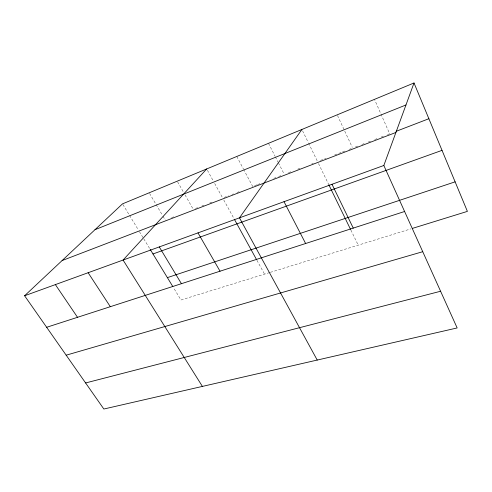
<?xml version="1.0" encoding="UTF-8"?>
<svg xmlns="http://www.w3.org/2000/svg" width="492" height="492" viewBox="0 0 492 492"><rect width="100%" height="100%" fill="white"/><g stroke="black" fill="none" stroke-linecap="round" stroke-linejoin="round"><path stroke-width="0.37" stroke-dasharray="2.46 1.84" d="M171.579 217.667L173.676 216.861M195.416 208.503L197.569 207.673M201.874 206.019L204.026 205.195M209.764 202.987L211.917 202.157M224.106 197.47L228.393 195.822M231.966 194.445L233.399 193.897M236.972 192.526L239.112 191.702M256.904 184.857L252.691 186.48L243.86 169.808M257.605 184.592L260.409 183.51M273.743 178.381L275.846 177.575M278.65 176.493L280.76 175.687M288.509 172.704L292.051 171.345M297.709 169.168L299.831 168.35M311.86 163.725L313.281 163.178M320.39 160.447L323.97 159.07M324.683 158.793L326.116 158.246M334.708 154.937L341.866 152.188M342.586 151.911L346.165 150.534M349.025 149.433L352.604 148.055M355.458 146.96L359.019 145.589M361.872 144.494L365.433 143.123M368.287 142.028L371.847 140.657M374.701 139.562L378.262 138.19M381.115 137.096L384.676 135.724M387.53 134.624L389.67 133.806L374.498 99.359M269.616 272.568L180.982 299.991L173.596 287.851M270.342 272.347L410.888 228.866M122.902 204.506L129.187 214.838M129.581 215.484L138.227 229.696M139.414 231.658L143.406 238.214M143.805 238.872L150.189 249.364M149.568 193.442L162.6 215.539M162.981 216.191L165.281 220.09M177.587 181.825L183.559 192.304M185.053 194.924L193.27 209.328M207.415 170.269L213.227 180.841M214.684 183.485L222.679 198.018M223.774 200.01L233.983 218.577M256.929 260.293L264.542 274.136M236.793 156.468L243.503 169.137M268.491 143.32L275.003 156.13M275.348 156.807L278.091 162.2M278.435 162.877L284.265 174.334M302.568 130.829L308.22 142.434M308.552 143.117L317.192 160.866M318.515 163.578L328.416 183.916M350.888 230.078L358.225 245.157M337.512 115.528L352.284 147.366"/><path stroke-width="0.74" d="M383.834 165.484L414.012 82.976L122.508 203.86L24.6 295.766L103.843 409.024L457.154 327.949L383.834 165.484L24.6 295.766M301.904 129.464L239.469 217.839L317.223 360.064M206.689 168.953L123.074 260.053L202.403 386.411M94.993 229.69L405.968 104.974M396.085 131.339L428.876 118.726M62.09 260.569L395.912 132.465M152.981 253.958L442.031 150.355M167.378 277.629L455.118 181.843M46.654 327.291L404.596 211.492M412.339 228.417L467.4 211.382L414.012 82.976M66.174 355.187L422.745 251.701M85.602 382.961L440.592 291.252M55.375 284.604L77.515 317.309M88.136 272.722L110.319 306.694M150.189 249.364L172.821 286.572M159.285 246.922L181.425 283.693M197.993 232.882L220.035 271.203M234.346 219.235L256.566 259.635M284.019 201.683L305.63 243.509M328.742 184.592L350.55 229.395M332.008 184.279L353.256 228.103"/></g></svg>
